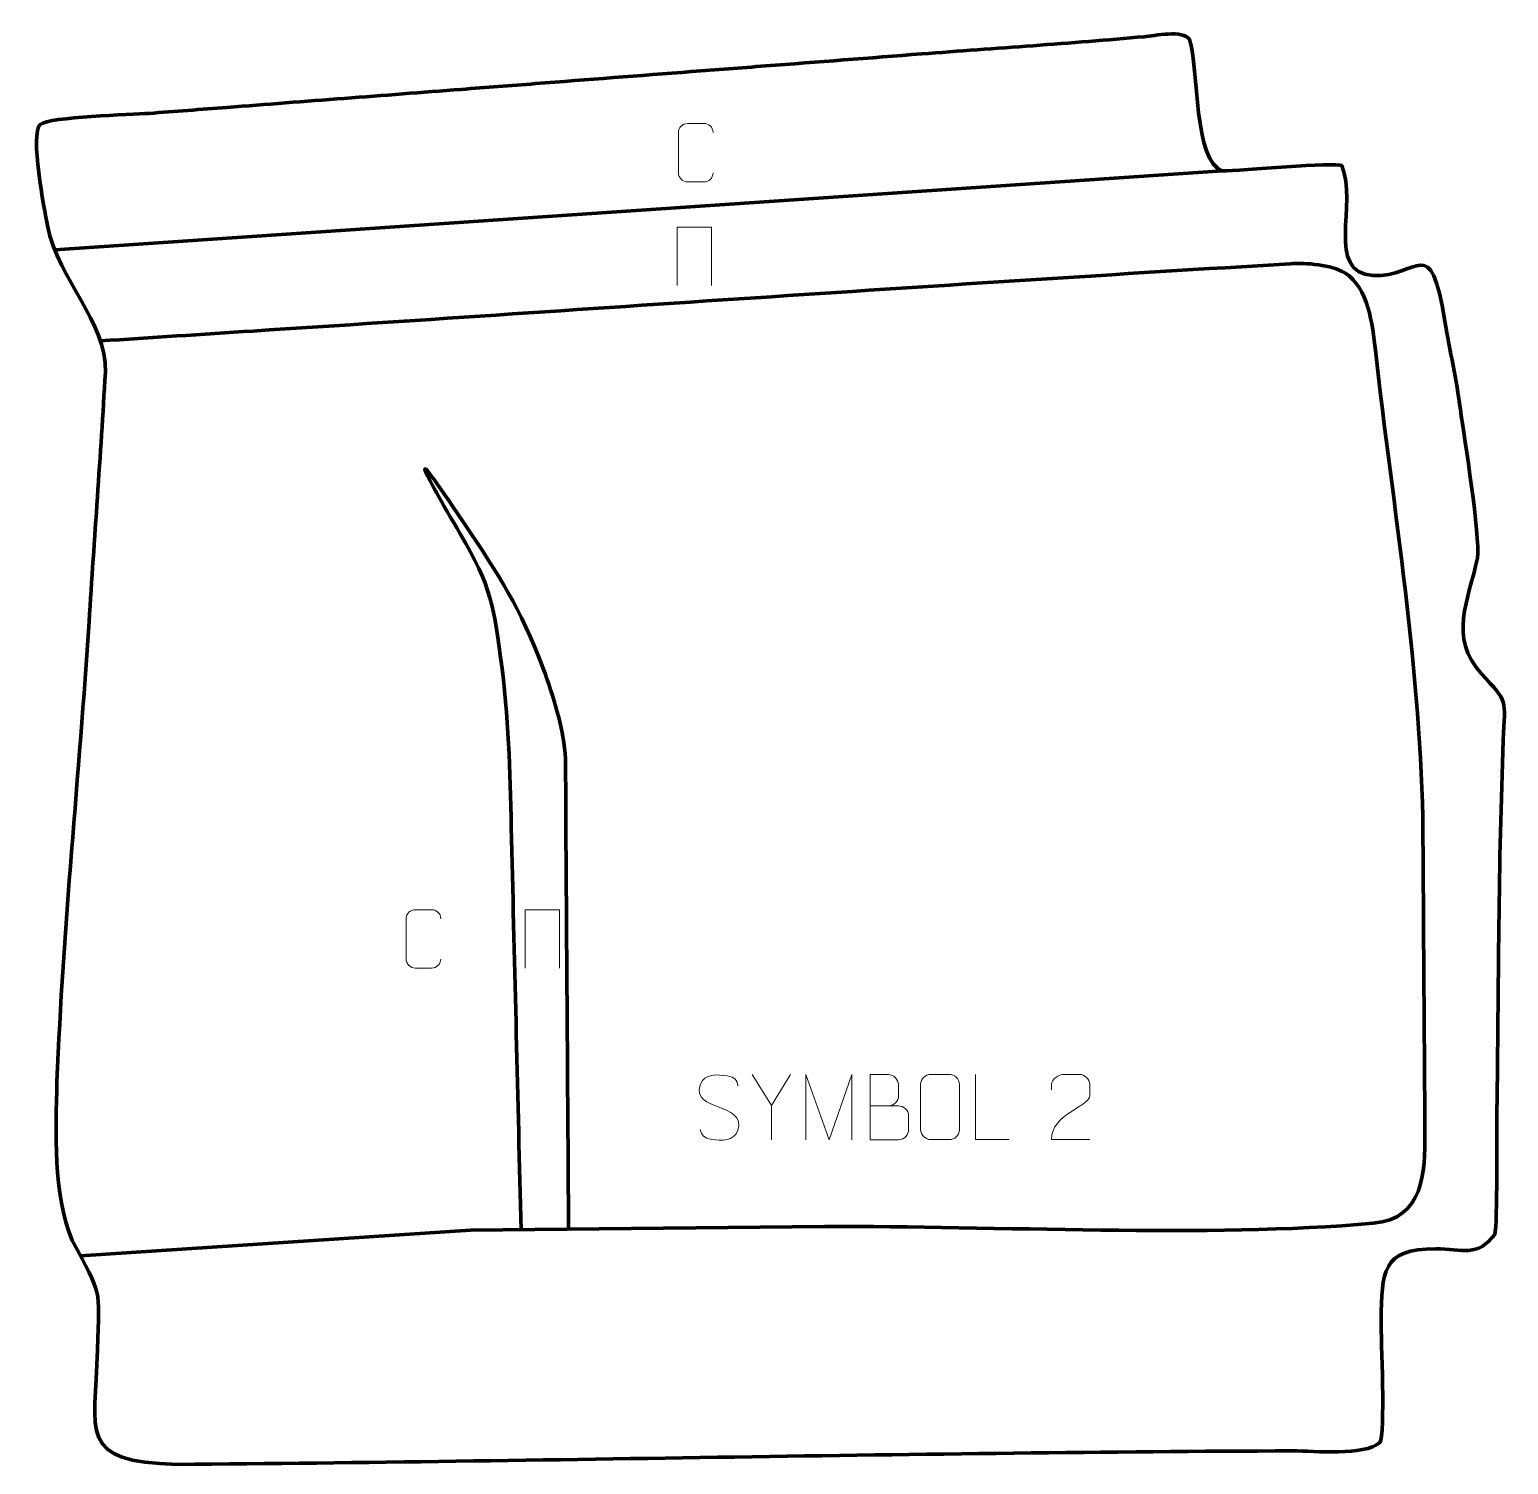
# Model space of a CAD drawing. Header units: millimetres. Extents: x -567 to -1, y 273 to 822.
import ezdxf

# ---------------------------------------------------------------- set-up
doc = ezdxf.new("R2010")
doc.units = ezdxf.units.MM
doc.header["$MEASUREMENT"] = 0
doc.layers.add('layer 2', color=7, linetype='Continuous')
doc.layers.add('layer 3', color=7, linetype='Continuous')

msp = doc.modelspace()

# ---------------------------------------------------------------- linework, layer by layer
at = {"layer": 'layer 2', "color": 142, "lineweight": 158}
msp.add_open_spline([(-557.2617, 737.877), (-557.2617, 737.877), (-110.0856, 768.2145), (-110.0856, 768.2145)], degree=3, dxfattribs=at)
for points, knots in [([(-539.757, 703.0273), (-520.2786, 704.29), (-500.8001, 705.5527), (-481.3217, 706.8154), (-481.3217, 706.8154), (-349.007, 715.3926), (-216.5952, 724.7187), (-84.2547, 732.5686), (-84.2547, 732.5686), (-78.1666, 732.9298), (-68.5265, 732.3617), (-63.2528, 729.0474), (-63.2528, 729.0474), (-54.3397, 723.4458), (-52.7081, 709.2667), (-51.6008, 699.4248), (-51.6008, 699.4248), (-44.8717, 639.612), (-33.786, 574.2393), (-33.4135, 515.0397), (-33.4135, 515.0397), (-33.1717, 476.5991), (-32.8572, 438.1591), (-32.6476, 399.7183), (-32.6476, 399.7183), (-32.5646, 384.3711), (-33.0736, 366.8066), (-52.437, 365.0931), (-52.437, 365.0931), (-115.6346, 359.5006), (-197.3148, 364.1763), (-262.5076, 363.8563), (-262.5076, 363.8563), (-262.5076, 363.8563), (-398.0211, 362.4995), (-398.0211, 362.4995), (-398.0211, 362.4995), (-398.0211, 362.4995), (-547.4064, 352.6138), (-547.4064, 352.6138)], [0, 0, 0, 0, 0.09090909, 0.09090909, 0.09090909, 0.09090909, 0.18181818, 0.18181818, 0.18181818, 0.18181818, 0.27272727, 0.27272727, 0.27272727, 0.27272727, 0.36363636, 0.36363636, 0.36363636, 0.36363636, 0.45454545, 0.45454545, 0.45454545, 0.45454545, 0.54545455, 0.54545455, 0.54545455, 0.54545455, 0.63636364, 0.63636364, 0.63636364, 0.63636364, 0.72727273, 0.72727273, 0.72727273, 0.72727273, 0.81818182, 0.81818182, 0.81818182, 0.81818182, 1, 1, 1, 1]), ([(-378.6941, 362.693), (-379.9172, 412.5477), (-381.1403, 462.4024), (-382.3634, 512.2572), (-382.3634, 512.2572), (-382.8708, 535.0933), (-383.1699, 554.6847), (-385.9798, 577.5296), (-385.9798, 577.5296), (-389.0258, 601.2931), (-390.0332, 608.9446), (-402.0149, 629.1531), (-402.0149, 629.1531), (-416.3591, 653.3463), (-423.9487, 668.341), (-400.6286, 633.363), (-400.6286, 633.363), (-386.6275, 612.3625), (-379.3657, 601.5725), (-370.2303, 577.5771), (-370.2303, 577.5771), (-366.5785, 567.522), (-362.1115, 553.6658), (-361.6878, 542.9697), (-361.6878, 542.9697), (-361.6878, 542.9697), (-361.6567, 541.4584), (-361.6567, 541.4584), (-361.6567, 541.4584), (-361.5525, 510.3303), (-361.297, 479.203), (-361.0866, 448.0755), (-361.0866, 448.0755), (-360.896, 419.6753), (-360.7055, 391.2752), (-360.515, 362.875)], [0, 0, 0, 0, 0.1, 0.1, 0.1, 0.1, 0.2, 0.2, 0.2, 0.2, 0.3, 0.3, 0.3, 0.3, 0.4, 0.4, 0.4, 0.4, 0.5, 0.5, 0.5, 0.5, 0.6, 0.6, 0.6, 0.6, 0.7, 0.7, 0.7, 0.7, 0.8, 0.8, 0.8, 0.8, 1, 1, 1, 1])]:
    msp.add_open_spline(points, degree=3, knots=knots, dxfattribs=at)
at = {"layer": 'layer 3', "color": 242, "lineweight": 158}
msp.add_open_spline([(-521.1499, 790.1584), (-511.1893, 790.9257), (-501.2287, 791.6929), (-491.268, 792.4601), (-491.268, 792.4601), (-461.3862, 794.7618), (-431.5043, 797.0635), (-401.6224, 799.3652), (-401.6224, 799.3652), (-392.1598, 800.0941), (-382.6973, 800.8229), (-373.2347, 801.5518), (-373.2347, 801.5518), (-353.3134, 803.0863), (-333.3922, 804.6207), (-313.4709, 806.1552), (-313.4709, 806.1552), (-304.0083, 806.8841), (-294.5458, 807.6129), (-285.0832, 808.3418), (-285.0832, 808.3418), (-265.1619, 809.8763), (-245.2407, 811.4107), (-225.3194, 812.9452), (-225.3194, 812.9452), (-197.054, 815.1224), (-168.3015, 816.9776), (-140.1234, 819.5439), (-140.1234, 819.5439), (-136.4255, 819.8807), (-124.9835, 822.2687), (-122.8165, 818.5267), (-122.8165, 818.5267), (-119.1957, 807.3842), (-121.2355, 771.4306), (-110.0856, 768.2145), (-110.0856, 768.2145), (-103.5503, 768.0641), (-66.6372, 771.6103), (-64.4677, 770.1778), (-64.4677, 770.1778), (-58.2766, 755.5254), (-71.0278, 729.3188), (-52.4839, 728.1317), (-52.4839, 728.1317), (-34.9899, 727.0118), (-30.7426, 745.6177), (-24.9678, 710.5893), (-24.9678, 710.5893), (-23.065, 699.0792), (-20.5826, 688.2885), (-19.0492, 676.723), (-19.0492, 676.723), (-17.5077, 665.2243), (-11.3704, 628.7737), (-12.5519, 619.7982), (-12.5519, 619.7982), (-15.8893, 603.6795), (-23.8227, 589.6207), (-10.943, 575.5426), (-10.943, 575.5426), (-0.6689, 564.3126), (-1.9559, 566.2264), (-2.6193, 550.1041), (-2.6193, 550.1041), (-4.5494, 503.1928), (-4.3869, 455.3446), (-5.0712, 408.3223), (-5.0712, 408.3223), (-5.1759, 400.8458), (-4.8262, 365.0792), (-5.8752, 360.8703), (-5.8752, 360.8703), (-12.351, 351.9909), (-18.5331, 355.228), (-28.4804, 355.3631), (-28.4804, 355.3631), (-49.3029, 355.2777), (-49.0124, 346.5989), (-49.4324, 327.9229), (-49.4324, 327.9229), (-49.4523, 320.9952), (-47.7123, 284.3175), (-49.9027, 281.1153), (-49.9027, 281.1153), (-56.111, 275.8936), (-74.6178, 277.9624), (-83.2725, 277.9438), (-83.2725, 277.9438), (-225.7049, 277.398), (-368.0221, 273.9132), (-510.4052, 272.7483), (-510.4052, 272.7483), (-548.6584, 273.7103), (-541.8135, 284.5647), (-540.8554, 316.6527), (-540.8554, 316.6527), (-540.1185, 341.3297), (-539.0456, 336.7244), (-550.5656, 358.5524), (-550.5656, 358.5524), (-557.9977, 376.5125), (-556.8944, 400.0347), (-556.3912, 419.3558), (-556.3912, 419.3558), (-554.1051, 477.9284), (-547.8737, 536.9214), (-544.1232, 595.5635), (-544.1232, 595.5635), (-542.0712, 627.3115), (-539.7083, 659.1977), (-537.8582, 690.9326), (-537.8582, 690.9326), (-537.3003, 710.8313), (-555.8129, 725.7584), (-560.0512, 747.2066), (-560.0512, 747.2066), (-561.2067, 753.1879), (-566.8849, 782.5117), (-562.7769, 785.9386), (-562.7769, 785.9386), (-559.2278, 788.8992), (-527.9657, 789.6916), (-521.1499, 790.1584)], degree=3, knots=[0, 0, 0, 0, 0.03125, 0.03125, 0.03125, 0.03125, 0.0625, 0.0625, 0.0625, 0.0625, 0.09375, 0.09375, 0.09375, 0.09375, 0.125, 0.125, 0.125, 0.125, 0.15625, 0.15625, 0.15625, 0.15625, 0.1875, 0.1875, 0.1875, 0.1875, 0.21875, 0.21875, 0.21875, 0.21875, 0.25, 0.25, 0.25, 0.25, 0.28125, 0.28125, 0.28125, 0.28125, 0.3125, 0.3125, 0.3125, 0.3125, 0.34375, 0.34375, 0.34375, 0.34375, 0.375, 0.375, 0.375, 0.375, 0.40625, 0.40625, 0.40625, 0.40625, 0.4375, 0.4375, 0.4375, 0.4375, 0.46875, 0.46875, 0.46875, 0.46875, 0.5, 0.5, 0.5, 0.5, 0.53125, 0.53125, 0.53125, 0.53125, 0.5625, 0.5625, 0.5625, 0.5625, 0.59375, 0.59375, 0.59375, 0.59375, 0.625, 0.625, 0.625, 0.625, 0.65625, 0.65625, 0.65625, 0.65625, 0.6875, 0.6875, 0.6875, 0.6875, 0.71875, 0.71875, 0.71875, 0.71875, 0.75, 0.75, 0.75, 0.75, 0.78125, 0.78125, 0.78125, 0.78125, 0.8125, 0.8125, 0.8125, 0.8125, 0.84375, 0.84375, 0.84375, 0.84375, 0.875, 0.875, 0.875, 0.875, 0.90625, 0.90625, 0.90625, 0.90625, 0.9375, 0.9375, 0.9375, 0.9375, 1, 1, 1, 1], dxfattribs=at)
at = {"layer": 'layer 3', "color": 250, "lineweight": 9}
for points, knots in [([(-305.1755, 767.3582), (-305.3007, 765.2772), (-306.8029, 763.952), (-308.7266, 763.9423), (-308.7266, 763.9423), (-310.8152, 763.9426), (-312.9038, 763.9426), (-314.9921, 763.9423), (-314.9921, 763.9423), (-316.7163, 763.8479), (-318.4827, 765.5358), (-318.4727, 767.3426), (-318.4727, 767.3426), (-318.4723, 772.5108), (-318.4723, 777.6785), (-318.4727, 782.8459), (-318.4727, 782.8459), (-318.4689, 784.761), (-316.9044, 786.3009), (-314.9765, 786.2888), (-314.9765, 786.2888), (-312.8935, 786.2888), (-310.81, 786.2888), (-308.7266, 786.2888), (-308.7266, 786.2888), (-306.9831, 786.3206), (-305.1994, 784.9847), (-305.1755, 782.8013)], [0, 0, 0, 0, 0.125, 0.125, 0.125, 0.125, 0.25, 0.25, 0.25, 0.25, 0.375, 0.375, 0.375, 0.375, 0.5, 0.5, 0.5, 0.5, 0.625, 0.625, 0.625, 0.625, 0.75, 0.75, 0.75, 0.75, 1, 1, 1, 1]), ([(-318.9125, 724.2513), (-318.9125, 724.2513), (-318.9125, 746.6016), (-318.9125, 746.6016), (-318.9125, 746.6016), (-318.9125, 746.6016), (-305.7942, 746.6016), (-305.7942, 746.6016), (-305.7942, 746.6016), (-305.7942, 746.6016), (-305.7942, 724.2513), (-305.7942, 724.2513)], [0, 0, 0, 0, 0.25, 0.25, 0.25, 0.25, 0.5, 0.5, 0.5, 0.5, 1, 1, 1, 1]), ([(-409.4214, 466.2622), (-409.5466, 464.1812), (-411.0488, 462.856), (-412.9725, 462.8463), (-412.9725, 462.8463), (-415.0611, 462.8466), (-417.1497, 462.8466), (-419.238, 462.8463), (-419.238, 462.8463), (-420.9622, 462.7519), (-422.7286, 464.4398), (-422.7186, 466.2466), (-422.7186, 466.2466), (-422.7182, 471.4148), (-422.7182, 476.5825), (-422.7186, 481.7499), (-422.7186, 481.7499), (-422.7148, 483.665), (-421.1503, 485.2049), (-419.2224, 485.1928), (-419.2224, 485.1928), (-417.1394, 485.1928), (-415.0559, 485.1928), (-412.9725, 485.1928), (-412.9725, 485.1928), (-411.229, 485.2246), (-409.4453, 483.8887), (-409.4214, 481.7053)], [0, 0, 0, 0, 0.125, 0.125, 0.125, 0.125, 0.25, 0.25, 0.25, 0.25, 0.375, 0.375, 0.375, 0.375, 0.5, 0.5, 0.5, 0.5, 0.625, 0.625, 0.625, 0.625, 0.75, 0.75, 0.75, 0.75, 1, 1, 1, 1]), ([(-377.1208, 462.8428), (-377.1208, 462.8428), (-377.1208, 485.1931), (-377.1208, 485.1931), (-377.1208, 485.1931), (-377.1208, 485.1931), (-364.0025, 485.1931), (-364.0025, 485.1931), (-364.0025, 485.1931), (-364.0025, 485.1931), (-364.0025, 462.8428), (-364.0025, 462.8428)], [0, 0, 0, 0, 0.25, 0.25, 0.25, 0.25, 0.5, 0.5, 0.5, 0.5, 1, 1, 1, 1]), ([(-302.8714, 409.5995), (-307.1197, 411.0699), (-312.0278, 412.8657), (-310.0227, 418.386), (-310.0227, 418.386), (-308.5192, 422.5259), (-303.3056, 422.1374), (-299.702, 421.5363), (-299.702, 421.5363), (-296.8414, 421.0591), (-295.9767, 419.8459), (-295.6661, 417.7618)], [0, 0, 0, 0, 0.25, 0.25, 0.25, 0.25, 0.5, 0.5, 0.5, 0.5, 1, 1, 1, 1]), ([(-275.5497, 422.0762), (-275.5497, 422.0762), (-282.8721, 410.1775), (-282.8721, 410.1775), (-282.8721, 410.1775), (-282.8721, 410.1775), (-282.8714, 397.1226), (-282.8714, 397.1226)], [0, 0, 0, 0, 0.33333333, 0.33333333, 0.33333333, 0.33333333, 1, 1, 1, 1]), ([(-269.7139, 397.1205), (-269.7139, 397.1205), (-269.7139, 422.0784), (-269.7139, 422.0784), (-269.7139, 422.0784), (-269.7139, 422.0784), (-260.7888, 397.1205), (-260.7888, 397.1205), (-260.7888, 397.1205), (-260.7888, 397.1205), (-252.0289, 422.0779), (-252.0289, 422.0779), (-252.0289, 422.0779), (-252.0289, 422.0779), (-252.0289, 397.1205), (-252.0289, 397.1205)], [0, 0, 0, 0, 0.2, 0.2, 0.2, 0.2, 0.4, 0.4, 0.4, 0.4, 0.6, 0.6, 0.6, 0.6, 1, 1, 1, 1]), ([(-245.096, 410.0874), (-241.4574, 410.0878), (-237.8703, 410.0878), (-234.2309, 410.0874), (-234.2309, 410.0874), (-232.2555, 410.0701), (-230.3319, 408.334), (-230.3319, 406.2844), (-230.3319, 406.2844), (-230.3323, 405.1558), (-230.3323, 402.1064), (-230.3319, 400.9775), (-230.3319, 400.9775), (-230.3143, 399.1196), (-231.8564, 397.1057), (-234.1779, 397.1226), (-234.1779, 397.1226), (-237.8177, 397.123), (-241.4571, 397.123), (-245.096, 397.1226), (-245.096, 397.1226), (-245.096, 405.4409), (-245.096, 413.7587), (-245.096, 422.0762), (-245.096, 422.0762), (-242.7223, 422.0762), (-240.3482, 422.0762), (-237.974, 422.0762), (-237.974, 422.0762), (-236.2932, 422.0938), (-234.1964, 420.1833), (-234.1787, 418.2209), (-234.1787, 418.2209), (-234.1791, 416.1548), (-234.1791, 416.0088), (-234.1787, 413.9423), (-234.1787, 413.9423), (-234.1614, 411.8762), (-236.0159, 410.0701), (-238.0259, 410.0874)], [0, 0, 0, 0, 0.09090909, 0.09090909, 0.09090909, 0.09090909, 0.18181818, 0.18181818, 0.18181818, 0.18181818, 0.27272727, 0.27272727, 0.27272727, 0.27272727, 0.36363636, 0.36363636, 0.36363636, 0.36363636, 0.45454545, 0.45454545, 0.45454545, 0.45454545, 0.54545455, 0.54545455, 0.54545455, 0.54545455, 0.63636364, 0.63636364, 0.63636364, 0.63636364, 0.72727273, 0.72727273, 0.72727273, 0.72727273, 0.81818182, 0.81818182, 0.81818182, 0.81818182, 1, 1, 1, 1]), ([(-221.8108, 422.0977), (-219.4851, 422.0977), (-217.159, 422.0977), (-214.8329, 422.0977), (-214.8329, 422.0977), (-212.8863, 422.1333), (-210.8949, 420.6417), (-210.8682, 418.2041), (-210.8682, 418.2041), (-210.8686, 412.4572), (-210.8686, 406.7099), (-210.8682, 400.9622), (-210.8682, 400.9622), (-211.008, 398.6388), (-212.6852, 397.1592), (-214.8329, 397.1484), (-214.8329, 397.1484), (-217.1648, 397.1488), (-219.4967, 397.1488), (-221.8282, 397.1484), (-221.8282, 397.1484), (-223.7532, 397.043), (-225.7253, 398.9275), (-225.7141, 400.9448), (-225.7141, 400.9448), (-225.7138, 406.7149), (-225.7138, 412.4846), (-225.7141, 418.2539), (-225.7141, 418.2539), (-225.7099, 420.392), (-223.9632, 422.1112), (-221.8108, 422.0977)], [0, 0, 0, 0, 0.11111111, 0.11111111, 0.11111111, 0.11111111, 0.22222222, 0.22222222, 0.22222222, 0.22222222, 0.33333333, 0.33333333, 0.33333333, 0.33333333, 0.44444444, 0.44444444, 0.44444444, 0.44444444, 0.55555556, 0.55555556, 0.55555556, 0.55555556, 0.66666667, 0.66666667, 0.66666667, 0.66666667, 0.77777778, 0.77777778, 0.77777778, 0.77777778, 1, 1, 1, 1]), ([(-191.8167, 397.1444), (-191.8167, 397.1444), (-204.7658, 397.1444), (-204.7658, 397.1444), (-204.7658, 397.1444), (-204.7658, 397.1444), (-204.7658, 422.098), (-204.7658, 422.098)], [0, 0, 0, 0, 0.33333333, 0.33333333, 0.33333333, 0.33333333, 1, 1, 1, 1]), ([(-160.9199, 397.1341), (-165.8343, 397.1344), (-170.7487, 397.1344), (-175.6628, 397.1341), (-175.6628, 397.1341), (-175.6628, 407.0664), (-161.0118, 409.7076), (-160.9199, 414.0179), (-160.9199, 414.0179), (-160.9202, 415.442), (-160.9202, 416.8657), (-160.9199, 418.289), (-160.9199, 418.289), (-160.9368, 420.3661), (-163.0596, 422.0909), (-164.7306, 422.1082), (-164.7306, 422.1082), (-166.8038, 422.1078), (-168.8767, 422.1078), (-170.9491, 422.1082), (-170.9491, 422.1082), (-172.7712, 422.1247), (-175.5959, 420.3326), (-175.6628, 418.239), (-175.6628, 418.239), (-175.6628, 418.239), (-175.6628, 416.1842), (-175.6628, 416.1842)], [0, 0, 0, 0, 0.125, 0.125, 0.125, 0.125, 0.25, 0.25, 0.25, 0.25, 0.375, 0.375, 0.375, 0.375, 0.5, 0.5, 0.5, 0.5, 0.625, 0.625, 0.625, 0.625, 0.75, 0.75, 0.75, 0.75, 1, 1, 1, 1]), ([(-302.8714, 409.5994), (-298.8528, 407.9527), (-293.8233, 406.0644), (-295.6573, 400.7041), (-295.6573, 400.7041), (-297.1171, 396.4377), (-302.0279, 396.6944), (-305.754, 397.2491), (-305.754, 397.2491), (-308.504, 397.6589), (-309.7249, 398.8724), (-310.1029, 400.9846)], [0, 0, 0, 0, 0.25, 0.25, 0.25, 0.25, 0.5, 0.5, 0.5, 0.5, 1, 1, 1, 1])]:
    msp.add_open_spline(points, degree=3, knots=knots, dxfattribs=at)
msp.add_open_spline([(-282.8721, 410.1775), (-282.8721, 410.1775), (-290.193, 422.0762), (-290.193, 422.0762)], degree=3, dxfattribs=at)

doc.saveas('drawing.dxf')
